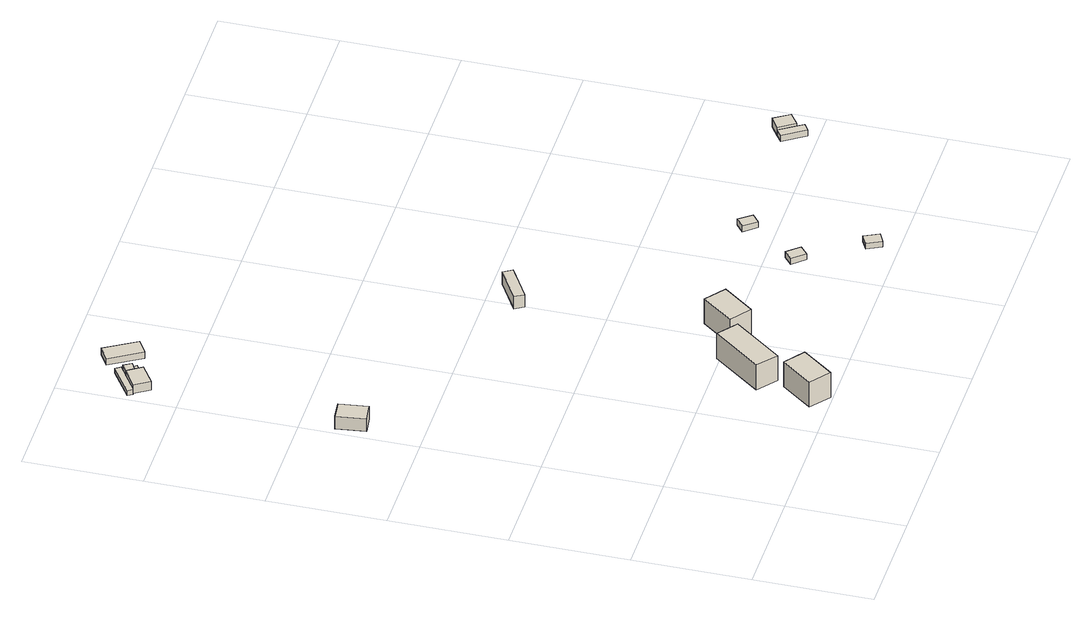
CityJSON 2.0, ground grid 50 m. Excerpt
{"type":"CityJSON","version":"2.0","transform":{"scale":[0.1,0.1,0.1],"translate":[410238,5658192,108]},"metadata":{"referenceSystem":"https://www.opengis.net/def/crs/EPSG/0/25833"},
"CityObjects":{
"building1":{"type":"Building","attributes":{"Dachtyp_tdc":"tdcHipAndGableRoof","Gemeindeschluessel":14612000,"Dachneigung":43.48,"QualitaetDacherkennung":64,"Geometrietyp2DReferenz":"3000","measuredHeight":8.24,"function":"31001_2000","roofType":"5000"},"geometry":[{"type":"Solid","lod":"1","boundaries":[[[[0,1,2,3]],[[4,5,6,7]],[[3,5,4,0]],[[2,6,5,3]],[[1,7,6,2]],[[0,4,7,1]]]]}]},
"building2":{"type":"Building","attributes":{"Dachtyp_tdc":"tdcHipRoof","Gemeindeschluessel":14612000,"Dachneigung":42.94,"QualitaetDacherkennung":76,"Geometrietyp2DReferenz":"3000","measuredHeight":14.89,"function":"31001_9998","roofType":"3200"},"geometry":[{"type":"Solid","lod":"1","boundaries":[[[[8,9,10,11]],[[12,13,14,15]],[[11,13,12,8]],[[10,14,13,11]],[[9,15,14,10]],[[8,12,15,9]]]]}]},
"building3":{"type":"Building","attributes":{"Dachtyp_tdc":"tdcHipRoof","Gemeindeschluessel":14612000,"Dachneigung":42.92,"QualitaetDacherkennung":82,"Geometrietyp2DReferenz":"3000","measuredHeight":14.8,"function":"31001_9998","roofType":"3200"},"geometry":[{"type":"Solid","lod":"1","boundaries":[[[[16,17,18,19]],[[20,21,22,23]],[[19,21,20,16]],[[18,22,21,19]],[[17,23,22,18]],[[16,20,23,17]]]]}]},
"building4":{"type":"Building","attributes":{"Dachtyp_tdc":"tdcFreeFormRoof","Gemeindeschluessel":14612000,"Dachneigung":10.03,"QualitaetDacherkennung":83,"Geometrietyp2DReferenz":"3000","measuredHeight":4.5,"function":"31001_9998","roofType":"5000"},"geometry":[{"type":"Solid","lod":"1","boundaries":[[[[24,25,26,27,28]],[[29,30,31,32,33]],[[28,30,29,24]],[[27,31,30,28]],[[26,32,31,27]],[[25,33,32,26]],[[24,29,33,25]]]]}]},
"building5":{"type":"Building","attributes":{"Dachtyp_tdc":"tdcPolyFlatRoof","Gemeindeschluessel":14612000,"Dachneigung":7.34,"QualitaetDacherkennung":63,"Geometrietyp2DReferenz":"3000","measuredHeight":2.37,"function":"31001_9998","roofType":"2100"},"geometry":[{"type":"Solid","lod":"1","boundaries":[[[[34,35,36,37,38,39]],[[40,41,42,43,44,45]],[[39,41,40,34]],[[38,42,41,39]],[[37,43,42,38]],[[36,44,43,37]],[[35,45,44,36]],[[34,40,45,35]]]]}]},
"building6":{"type":"Building","attributes":{"Dachtyp_tdc":"tdcPolyFlatRoof","Gemeindeschluessel":14612000,"Dachneigung":9.64,"QualitaetDacherkennung":60,"Geometrietyp2DReferenz":"3000","measuredHeight":4.06,"function":"31001_9998","roofType":"2100"},"geometry":[{"type":"Solid","lod":"1","boundaries":[[[[46,47,48,49]],[[50,51,52,53]],[[49,51,50,46]],[[48,52,51,49]],[[47,53,52,48]],[[46,50,53,47]]]]}]},
"building7":{"type":"Building","attributes":{"Dachtyp_tdc":"tdcPolyFlatRoof","Gemeindeschluessel":14612000,"Dachneigung":8.99,"QualitaetDacherkennung":72,"Geometrietyp2DReferenz":"3000","measuredHeight":4.54,"function":"31001_9998","roofType":"2100"},"geometry":[{"type":"Solid","lod":"1","boundaries":[[[[54,55,56,57,28]],[[58,59,60,61,62]],[[28,59,58,54]],[[57,60,59,28]],[[56,61,60,57]],[[55,62,61,56]],[[54,58,62,55]]]]}]},
"building8":{"type":"Building","attributes":{"Dachtyp_tdc":"tdcHipAndGableRoof","Gemeindeschluessel":14612000,"Dachneigung":19.66,"QualitaetDacherkennung":12,"Geometrietyp2DReferenz":"3000","measuredHeight":4.58,"function":"31001_9998","roofType":"5000"},"geometry":[{"type":"Solid","lod":"1","boundaries":[[[[63,64,65,66]],[[67,68,69,70]],[[66,68,67,63]],[[65,69,68,66]],[[64,70,69,65]],[[63,67,70,64]]]]}]},
"building9":{"type":"Building","attributes":{"Dachtyp_tdc":"tdcHipRoof","Gemeindeschluessel":14612000,"Dachneigung":42.93,"QualitaetDacherkennung":78,"Geometrietyp2DReferenz":"3000","measuredHeight":14.84,"function":"31001_9998","roofType":"3200"},"geometry":[{"type":"Solid","lod":"1","boundaries":[[[[71,72,73,74]],[[75,76,77,78]],[[74,76,75,71]],[[73,77,76,74]],[[72,78,77,73]],[[71,75,78,72]]]]}]},
"building10":{"type":"Building","attributes":{"Dachtyp_tdc":"tdcGableRoof","Gemeindeschluessel":14612000,"Dachneigung":25.13,"QualitaetDacherkennung":4,"Geometrietyp2DReferenz":"3000","measuredHeight":9.77,"function":"31001_9998","roofType":"3100"},"geometry":[{"type":"Solid","lod":"1","boundaries":[[[[79,80,81,82]],[[83,84,85,86]],[[82,84,83,79]],[[81,85,84,82]],[[80,86,85,81]],[[79,83,86,80]]]]}]},
"building11":{"type":"Building","attributes":{"Dachtyp_tdc":"tdcPolyFlatRoof","Gemeindeschluessel":14612000,"Dachneigung":4.17,"QualitaetDacherkennung":100,"Geometrietyp2DReferenz":"3000","measuredHeight":3,"function":"31001_9998","roofType":"2100"},"geometry":[{"type":"Solid","lod":"1","boundaries":[[[[87,88,89,90]],[[91,92,93,94]],[[90,92,91,87]],[[89,93,92,90]],[[88,94,93,89]],[[87,91,94,88]]]]}]},
"building12":{"type":"Building","attributes":{"Dachtyp_tdc":"tdcPolyFlatRoof","Gemeindeschluessel":14612000,"Dachneigung":0,"QualitaetDacherkennung":80,"Geometrietyp2DReferenz":"3000","measuredHeight":2.72,"function":"31001_9998","roofType":"1000"},"geometry":[{"type":"Solid","lod":"1","boundaries":[[[[95,96,97,98]],[[99,100,101,102]],[[98,100,99,95]],[[97,101,100,98]],[[96,102,101,97]],[[95,99,102,96]]]]}]},
"building13":{"type":"Building","attributes":{"Dachtyp_tdc":"tdcPolyFlatRoof","Gemeindeschluessel":14612000,"Dachneigung":0,"QualitaetDacherkennung":79,"Geometrietyp2DReferenz":"3000","measuredHeight":2.78,"function":"31001_9998","roofType":"1000"},"geometry":[{"type":"Solid","lod":"1","boundaries":[[[[103,104,105,106]],[[107,108,109,110]],[[106,108,107,103]],[[105,109,108,106]],[[104,110,109,105]],[[103,107,110,104]]]]}]},
"building14":{"type":"Building","attributes":{"Dachtyp_tdc":"tdcPolyFlatRoof","Gemeindeschluessel":14612000,"Dachneigung":0,"QualitaetDacherkennung":62,"Geometrietyp2DReferenz":"3000","measuredHeight":3,"function":"31001_9998","roofType":"1000"},"geometry":[{"type":"Solid","lod":"1","boundaries":[[[[111,112,113,114,115]],[[116,117,118,119,120]],[[115,117,116,111]],[[114,118,117,115]],[[113,119,118,114]],[[112,120,119,113]],[[111,116,120,112]]]]}]},
"building15":{"type":"Building","attributes":{"Dachtyp_tdc":"tdcGableRoof","Gemeindeschluessel":14612000,"Dachneigung":13.42,"QualitaetDacherkennung":83,"Geometrietyp2DReferenz":"3000","measuredHeight":4.96,"function":"31001_9998","roofType":"3100"},"geometry":[{"type":"Solid","lod":"1","boundaries":[[[[121,122,123,124]],[[125,126,127,128]],[[124,126,125,121]],[[123,127,126,124]],[[122,128,127,123]],[[121,125,128,122]]]]}]}
},
"vertices":[
[86,1859,89],[3,1849,89],[20,1723,89],[102,1734,89],[86,1859,27],[102,1734,27],[20,1723,27],[3,1849,27],
[619,66,157],[703,1,157],[807,135,157],[723,200,157],[619,66,34],[723,200,34],[807,135,34],[703,1,34],
[673,298,158],[755,233,158],[916,440,158],[833,505,158],[673,298,34],[833,505,34],[916,440,34],[755,233,34],
[45,2688,50],[86,2626,50],[169,2680,50],[157,2698,50],[128,2742,50],[45,2688,8],[128,2742,8],[157,2698,8],[169,2680,8],[86,2626,8],
[128,2742,27],[160,2763,27],[176,2773,27],[161,2795,27],[31,2710,27],[45,2688,27],[128,2742,4],[45,2688,4],[31,2710,4],[161,2795,4],[176,2773,4],[160,2763,4],
[162,2718,52],[150,2710,52],[157,2698,52],[170,2706,52],[162,2718,13],[170,2706,13],[157,2698,13],[150,2710,13],
[150,2710,50],[162,2718,50],[181,2730,50],[160,2763,50],[150,2710,7],[128,2742,7],[160,2763,7],[181,2730,7],[162,2718,7],
[345,2743,37],[263,2879,37],[200,2841,37],[283,2705,37],[345,2743,6],[283,2705,6],[200,2841,6],[263,2879,6],
[938,477,157],[1022,412,157],[1126,546,157],[1042,611,157],[938,477,34],[1042,611,34],[1126,546,34],[1022,412,34],
[1121,1463,67],[976,1375,67],[999,1336,67],[1145,1424,67],[1121,1463,6],[1145,1424,6],[999,1336,6],[976,1375,6],
[1629,371,34],[1583,424,34],[1545,391,34],[1591,338,34],[1629,371,5],[1591,338,5],[1545,391,5],[1583,424,5],
[1749,68,34],[1794,90,34],[1763,153,34],[1718,130,34],[1749,68,7],[1718,130,7],[1763,153,7],[1794,90,7],
[1783,609,34],[1740,664,34],[1701,633,34],[1744,578,34],[1783,609,6],[1744,578,6],[1701,633,6],[1740,664,6],
[2312,638,38],[2375,544,38],[2407,565,38],[2388,593,38],[2344,660,38],[2312,638,8],[2344,660,8],[2388,593,8],[2407,565,8],[2375,544,8],
[2397,695,51],[2344,660,51],[2388,593,51],[2441,629,51],[2397,695,7],[2441,629,7],[2388,593,7],[2344,660,7]
]}
